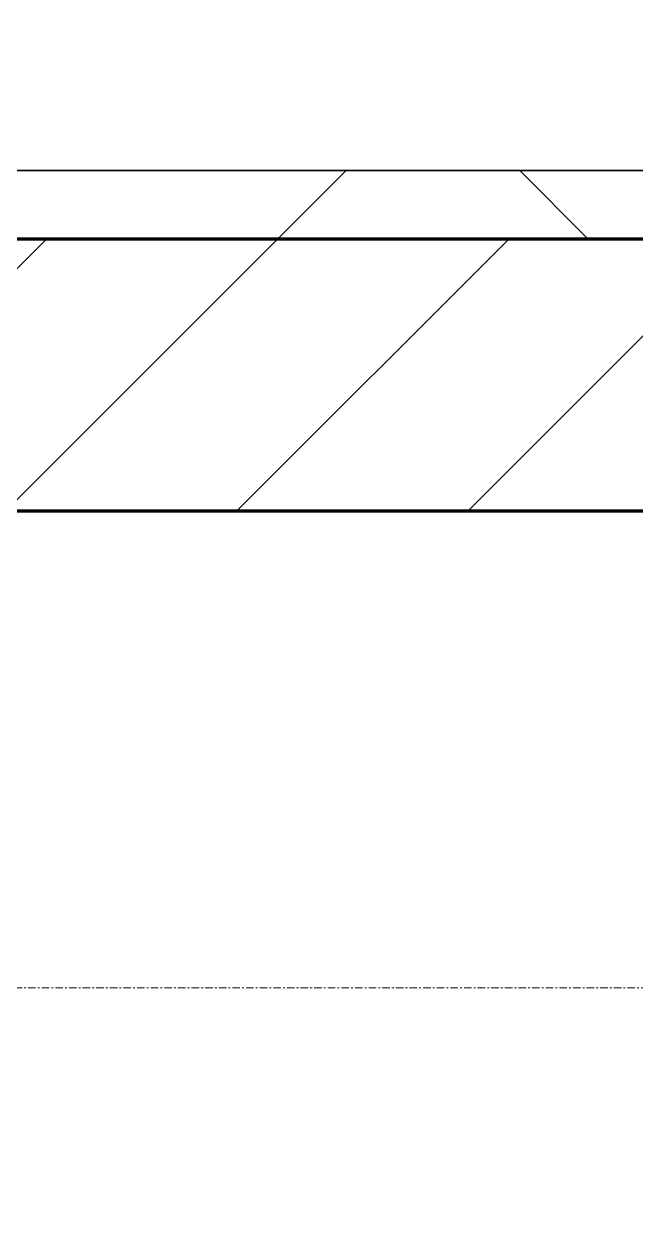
# Model space of a CAD drawing. Header units: millimetres. Extents: x -678720 to -601931, y -306 to 39239.
# Drawn here: x -664697 to -664248, y 3398 to 4287 of the extents above; entities that cross this region are included whole.
import ezdxf
from ezdxf.xclip import XClip

# ---------------------------------------------------------------- set-up
doc = ezdxf.new("R2010")
doc.units = ezdxf.units.MM
doc.header["$XCLIPFRAME"] = 0
doc.linetypes.add('DPA_Grid _ Level 100', pattern=[10, 5.5, -1.6, 1.3, -1.6])
for name, color, linetype, lineweight in [('A-GLAZ-CURT', 2, 'Continuous', 9), ('A-WALL', 5, 'Continuous', 35), ('A-WALL-FNSH', 2, 'Continuous', 35), ('A-WALL-PATT', 1, 'Continuous', 35), ('S-GRID', 251, 'Continuous', 9)]:
    doc.layers.add(name, color=color, linetype=linetype, lineweight=lineweight)
doc.layers.add('A11_ALU.SOLID SHEET', color=2, linetype='Continuous')

# ---------------------------------------------------------------- blocks, each defined once
blk = doc.blocks.new('PPLS-PP19_Custom Tile Pattern - Custom Tile Pattern-V110-4234-01 ENLARGED MULTI-PURPOSE LEVEL - REFLECTED CEILING PLAN - SHEET 5')
at = {"layer": 'A-GLAZ-CURT'}
for p, q in [((-300, 0), (300, 0)), ((300, 0), (-300, 0)), ((195.99, 0), (213.31, 0)), ((213.31, 0), (195.99, 0)), ((230.06, 0), (300, 0)), ((-300, -50), (300, -50)), ((300, -50), (-300, -50))]:
    blk.add_line(p, q, dxfattribs=at)
for points, knots in [([(94.4, 0), (94.4, 0), (94.64, 0), (99.11, 0), (108.97, 0), (120.79, 0), (139.94, 0), (163.31, 0), (185.23, 0), (193.62, 0), (194.69, 0), (194.79, 0)], [-2348.345796, -2348.345796, -2348.345796, -2348.345796, -2310.419338, -2233.599744, -2052.234781, -1843.028543, -1530.39897, -1095.004608, -529.74427, -295.064701, -265.121568, -265.121568, -265.121568, -265.121568]), ([(193.8, 0), (193.33, 0), (190.11, 0), (183.13, 0), (171, 0), (161.95, 0), (161.28, 0), (158.35, 0), (157.85, 0), (157.77, 0)], [-11665.349007, -11665.349007, -11665.349007, -11665.349007, -11565.880756, -11105.624034, -10839.086983, -10768.332124, -10666.779182, -10580.760289, -10550.278881, -10550.278881, -10550.278881, -10550.278881]), ([(300, 0), (286.53, 0), (254.22, 0), (207.11, 0), (177.41, 0), (159.34, 0), (158.33, 0), (158.3, 0)], [-285.253232, -285.253232, -285.253232, -285.253232, -244.693688, -187.987675, -143.776725, -129.632772, -123.352749, -123.352749, -123.352749, -123.352749]), ([(159.07, 0), (159.13, 0), (160.84, 0), (165.21, 0), (174.15, 0), (185.98, 0), (208.82, 0), (219.42, 0), (230.06, 0)], [-115.643202, -115.643202, -115.643202, -115.643202, -114.681583, -87.660824, -65.295536, -41.623857, -24.459831, 0, 0, 0, 0]), ([(247.1, 0), (246.76, 0), (245.04, 0), (238.34, 0), (226.56, 0), (221.1, 0), (200.27, 0), (182.99, 0), (174.27, 0), (169.67, 0), (168.99, 0)], [-9649.085549, -9649.085549, -9649.085549, -9649.085549, -9581.591397, -9406.094246, -9221.510254, -9016.44624, -8717.832359, -8253.978395, -8152.463617, -8069.855175, -8069.855175, -8069.855175, -8069.855175]), ([(215.22, 0), (214.62, 0), (210.55, 0), (203.98, 0), (187.54, 0), (175.3, 0), (169.49, 0)], [-203.825446, -203.825446, -203.825446, -203.825446, -198.527383, -184.406837, -162.427601, -142.916156, -142.916156, -142.916156, -142.916156]), ([(171.51, 0), (176.48, 0), (193.23, 0), (201.73, 0), (208.81, 0), (213.9, 0), (241.96, 0), (266.73, 0), (281.71, 0), (291.71, 0), (296.52, 0), (297.86, 0), (298.09, 0)], [-7971.819559, -7971.819559, -7971.819559, -7971.819559, -7784.112253, -7606.717214, -7289.299508, -7042.621073, -6582.165592, -6068.460911, -5766.029927, -5566.724884, -5280.360606, -5199.253518, -5199.253518, -5199.253518, -5199.253518]), ([(172.07, 0), (177.66, 0), (187.87, 0), (201.08, 0), (207.47, 0), (213.96, 0), (215.11, 0)], [-255.364076, -255.364076, -255.364076, -255.364076, -237.955587, -223.92608, -215.862851, -208.75215, -208.75215, -208.75215, -208.75215]), ([(300, 0), (288.22, 0), (262, 0), (230.43, 0), (219.94, 0), (219.02, 0)], [-12528.858583, -12528.858583, -12528.858583, -12528.858583, -11905.454923, -11162.864862, -10856.732305, -10856.732305, -10856.732305, -10856.732305]), ([(219.9, 0), (220.86, 0), (227.84, 0), (242.06, 0), (246.54, 0), (246.96, 0)], [-10670.940496, -10670.940496, -10670.940496, -10670.940496, -10511.382485, -9925.173265, -9834.877357, -9834.877357, -9834.877357, -9834.877357]), ([(284.76, 0), (284.76, 0), (285.09, 0), (287.47, 0), (293.59, 0), (297.76, 0), (300, 0)], [-4110.630118, -4110.630118, -4110.630118, -4110.630118, -4053.389046, -3959.664717, -3862.421465, -3746.95702, -3746.95702, -3746.95702, -3746.95702]), ([(297.38, 0), (295.84, 0), (291.62, 0), (285.38, 0), (284.87, 0)], [-4803.172655, -4803.172655, -4803.172655, -4803.172655, -4358.271401, -4143.037883, -4143.037883, -4143.037883, -4143.037883])]:
    blk.add_open_spline(points, degree=3, knots=knots, dxfattribs=at)
blk.add_open_spline([(195.11, 0), (194.91, 0), (194.44, 0), (193.8, 0)], degree=3, dxfattribs=at)
blk = doc.blocks.new('PPLS-PP19_Custom Tile Pattern - Custom Tile Pattern-V111-4234-01 ENLARGED MULTI-PURPOSE LEVEL - REFLECTED CEILING PLAN - SHEET 5')
at = {"layer": 'A-GLAZ-CURT'}
for p, q in [((-300, 0), (300, 0)), ((300, 0), (-300, 0)), ((-293.07, 0), (-275.75, 0)), ((-275.75, 0), (-293.07, 0)), ((-222.32, 0), (-205, 0)), ((-205, 0), (-222.32, 0)), ((-300, -50), (300, -50)), ((300, -50), (-300, -50))]:
    blk.add_line(p, q, dxfattribs=at)
at = {"layer": 'A-GLAZ-CURT', "flags": 128}
for points in [[(-300, 0), (-291.56, 0), (-283.3, 0), (-275.2, 0), (-267.26, 0), (-259.45, 0), (-251.77, 0), (-244.2, 0), (-236.74, 0), (-229.36, 0), (-222.06, 0), (-214.83, 0), (-207.71, 0), (-200.76, 0), (-194.02, 0), (-187.54, 0), (-181.38, 0), (-175.58, 0), (-170.25, 0), (-165.64, 0), (-162.01, 0), (-159.53, 0), (-157.46, 0), (-154.52, 0), (-149.42, 0), (-141.84, 0), (-132.81, 0), (-126.08, 0)], [(-185.84, 0), (-190.44, 0), (-196.37, 0), (-202.58, 0), (-209.04, 0), (-215.73, 0), (-222.63, 0), (-229.72, 0), (-236.97, 0), (-244.39, 0), (-251.96, 0), (-259.67, 0), (-267.51, 0), (-275.48, 0), (-283.55, 0), (-291.73, 0), (-300, 0)], [(-125.17, 0), (-128.55, 0), (-134.16, 0), (-140.03, 0), (-145.5, 0), (-150.63, 0), (-155.53, 0), (-160.27, 0), (-164.95, 0), (-169.65, 0), (-174.47, 0), (-179.49, 0), (-184.81, 0)]]:
    blk.add_lwpolyline(points, dxfattribs=at)
at = {"layer": 'A-GLAZ-CURT'}
for points, knots in [([(-300, 0), (-284.65, 0), (-236.57, 0), (-174.61, 0), (-134.85, 0), (-120.7, 0), (-119.93, 0)], [-5323.127839, -5323.127839, -5323.127839, -5323.127839, -4502.809032, -2700.551212, -1002.059161, -903.569973, -903.569973, -903.569973, -903.569973]), ([(-186.86, 0), (-195.62, 0), (-224.91, 0), (-262.56, 0), (-294.48, 0), (-300, 0)], [-15764.469164, -15764.469164, -15764.469164, -15764.469164, -15131.813646, -13729.592194, -13439.944408, -13439.944408, -13439.944408, -13439.944408]), ([(-186.76, 0), (-192.43, 0), (-210.29, 0), (-232.01, 0), (-255.22, 0), (-262.59, 0), (-264.9, 0), (-265.4, 0)], [-1726.685667, -1726.685667, -1726.685667, -1726.685667, -1400.429864, -858.079193, -543.655514, -208.940337, 0, 0, 0, 0]), ([(-258.6, 0), (-257.91, 0), (-254.26, 0), (-241.25, 0), (-225.99, 0), (-213.1, 0), (-200.2, 0), (-191.67, 0), (-186.07, 0), (-185.9, 0)], [-5722.54675, -5722.54675, -5722.54675, -5722.54675, -5657.471696, -5413.335975, -5017.494783, -4832.723979, -4666.091899, -4349.945572, -4339.918005, -4339.918005, -4339.918005, -4339.918005]), ([(-133.82, 0), (-135.51, 0), (-137.8, 0), (-149.31, 0), (-162.01, 0), (-177.91, 0), (-199.46, 0), (-216.65, 0), (-231.26, 0), (-233.46, 0), (-234, 0)], [-2731.647847, -2731.647847, -2731.647847, -2731.647847, -2418.507304, -2308.929706, -2113.765672, -1763.376603, -1422.553702, -978.033455, -846.069444, -682.911962, -682.911962, -682.911962, -682.911962]), ([(-233.49, 0), (-233.44, 0), (-232.38, 0), (-230.74, 0), (-225.3, 0), (-223.63, 0)], [-455.274641, -455.274641, -455.274641, -455.274641, -440.605512, -119.536984, 0, 0, 0, 0]), ([(-223.63, 0), (-219.39, 0), (-206.47, 0), (-193.97, 0), (-186.42, 0)], [-5463.295695, -5463.295695, -5463.295695, -5463.295695, -5161.076232, -4755.090697, -4755.090697, -4755.090697, -4755.090697]), ([(-185.87, 0), (-185.75, 0), (-180.54, 0), (-169.02, 0), (-152.12, 0), (-136.84, 0), (-127.33, 0), (-124.19, 0), (-123.43, 0), (-123.28, 0)], [-4745.121902, -4745.121902, -4745.121902, -4745.121902, -4739.070012, -4465.409639, -4149.119819, -3839.893365, -3647.167523, -3488.92562, -3439.852845, -3439.852845, -3439.852845, -3439.852845]), ([(-119.94, 0), (-124.72, 0), (-144.59, 0), (-167.27, 0), (-185.86, 0)], [-17586.428138, -17586.428138, -17586.428138, -17586.428138, -17136.203329, -15788.744149, -15788.744149, -15788.744149, -15788.744149]), ([(-185.86, 0), (-180.05, 0), (-171.49, 0), (-158.7, 0), (-157.22, 0)], [-4339.185304, -4339.185304, -4339.185304, -4339.185304, -4000.813434, -3840.635403, -3840.635403, -3840.635403, -3840.635403]), ([(-137.88, 0), (-140.56, 0), (-147.66, 0), (-147.69, 0), (-158.72, 0), (-174.02, 0), (-180.82, 0), (-185.64, 0), (-185.81, 0)], [-3187.727384, -3187.727384, -3187.727384, -3187.727384, -2919.378265, -2477.344047, -2237.412286, -2029.680487, -1755.085331, -1745.052972, -1745.052972, -1745.052972, -1745.052972]), ([(-152.35, 0), (-151.03, 0), (-147.71, 0), (-143.57, 0), (-138.62, 0)], [-3494.978217, -3494.978217, -3494.978217, -3494.978217, -3371.022232, -3227.460399, -3227.460399, -3227.460399, -3227.460399]), ([(-119.99, 0), (-122.53, 0), (-126.81, 0), (-136.96, 0), (-147.46, 0), (-150.03, 0), (-150.57, 0)], [-5906.515256, -5906.515256, -5906.515256, -5906.515256, -5700.061948, -5508.838257, -5298.784692, -5196.16478, -5196.16478, -5196.16478, -5196.16478]), ([(-150.34, 0), (-150.07, 0), (-147.75, 0), (-142.6, 0), (-129.79, 0), (-121.46, 0), (-119.97, 0)], [-4948.728362, -4948.728362, -4948.728362, -4948.728362, -4883.323924, -4440.880425, -4054.690705, -3972.739271, -3972.739271, -3972.739271, -3972.739271]), ([(-54.79, 0), (-62.66, 0), (-79.26, 0), (-110.94, 0), (-130.52, 0), (-147.74, 0), (-149.07, 0)], [-8020.893237, -8020.893237, -8020.893237, -8020.893237, -7508.296369, -7004.680444, -6449.282163, -6277.220794, -6277.220794, -6277.220794, -6277.220794]), ([(-148.23, 0), (-146.94, 0), (-140.15, 0), (-137.28, 0), (-133.93, 0), (-128.78, 0), (-126.5, 0)], [-6162.058746, -6162.058746, -6162.058746, -6162.058746, -6017.569127, -5560.701257, -5364.112219, -5231.017328, -5231.017328, -5231.017328, -5231.017328]), ([(-120.72, 0), (-122.73, 0), (-128.63, 0), (-139.03, 0), (-146.11, 0), (-146.95, 0)], [-1050.856125, -1050.856125, -1050.856125, -1050.856125, -945.742622, -741.901385, -489.130243, -489.130243, -489.130243, -489.130243]), ([(-146.69, 0), (-146.59, 0), (-145.49, 0), (-135.69, 0), (-128.29, 0), (-125.15, 0)], [-420.34245, -420.34245, -420.34245, -420.34245, -406.956646, -290.263673, 0, 0, 0, 0]), ([(-127.41, 0), (-131.63, 0), (-133.16, 0), (-134.09, 0), (-134.15, 0)], [-8540.990293, -8540.990293, -8540.990293, -8540.990293, -8266.114998, -8246.473386, -8246.473386, -8246.473386, -8246.473386]), ([(-134.15, 0), (-133.32, 0), (-130.61, 0), (-124.28, 0), (-120.17, 0)], [-7657.439573, -7657.439573, -7657.439573, -7657.439573, -7293.749979, -6921.147306, -6921.147306, -6921.147306, -6921.147306]), ([(-120.13, 0), (-120.14, 0), (-120.24, 0), (-121.3, 0), (-129.25, 0), (-133.82, 0)], [-2933.992132, -2933.992132, -2933.992132, -2933.992132, -2920.575025, -2840.280255, -2731.647847, -2731.647847, -2731.647847, -2731.647847]), ([(-113.43, 0), (-113.44, 0), (-113.96, 0), (-119.73, 0), (-125.43, 0), (-127.03, 0), (-127.41, 0)], [-328.499627, -328.499627, -328.499627, -328.499627, -282.672656, -98.539552, -24.539552, 0, 0, 0, 0]), ([(-125.15, 0), (-124.93, 0), (-123.61, 0), (-121.76, 0), (-119.98, 0)], [-3362.7396, -3362.7396, -3362.7396, -3362.7396, -3342.215224, -3233.996424, -3233.996424, -3233.996424, -3233.996424]), ([(-122.08, 0), (-122.01, 0), (-121.69, 0), (-121.2, 0), (-120.88, 0)], [-3136.336417, -3136.336417, -3136.336417, -3136.336417, -3110.304437, -3035.164275, -3035.164275, -3035.164275, -3035.164275]), ([(-119.96, 0), (-119.12, 0), (-111.26, 0), (-92.04, 0), (-74.02, 0), (-62.74, 0), (-60.36, 0), (-59.97, 0)], [-6914.637578, -6914.637578, -6914.637578, -6914.637578, -6839.55839, -6236.997189, -5713.340575, -5140.470607, -5006.787413, -5006.787413, -5006.787413, -5006.787413]), ([(-86.16, 0), (-91.37, 0), (-102.07, 0), (-114, 0), (-119.94, 0)], [-1681.3698, -1681.3698, -1681.3698, -1681.3698, -1374.161226, -1064.353791, -1064.353791, -1064.353791, -1064.353791]), ([(-119.65, 0), (-117.51, 0), (-106.47, 0), (-86.68, 0), (-64.27, 0), (-56.57, 0), (-54.16, 0)], [-5106.469297, -5106.469297, -5106.469297, -5106.469297, -4994.692869, -4542.524482, -4008.285538, -3736.440949, -3736.440949, -3736.440949, -3736.440949]), ([(-119.54, 0), (-116.22, 0), (-109.5, 0), (-99.5, 0), (-91.46, 0)], [-887.187973, -887.187973, -887.187973, -887.187973, -460.363443, 0, 0, 0, 0]), ([(-119.41, 0), (-116.92, 0), (-110.72, 0), (-98.9, 0), (-85.29, 0), (-71.67, 0), (-65.93, 0), (-65.07, 0)], [-3222.62545, -3222.62545, -3222.62545, -3222.62545, -3074.362186, -2902.289527, -2605.247022, -2322.099534, -2241.8264, -2241.8264, -2241.8264, -2241.8264]), ([(-72.93, 0), (-75.51, 0), (-88.21, 0), (-105.27, 0), (-119.35, 0)], [-19442.345229, -19442.345229, -19442.345229, -19442.345229, -18935.241197, -17604.717929, -17604.717929, -17604.717929, -17604.717929]), ([(-119.21, 0), (-116.17, 0), (-105.53, 0), (-90.42, 0), (-75.26, 0), (-68.41, 0), (-65.12, 0), (-63.63, 0)], [-3958.98269, -3958.98269, -3958.98269, -3958.98269, -3793.097032, -3402.597032, -3144.956779, -3050.982048, -2969.237017, -2969.237017, -2969.237017, -2969.237017]), ([(-53.96, 0), (-56.19, 0), (-63.88, 0), (-81.23, 0), (-99.51, 0), (-114.02, 0), (-117.28, 0), (-118.78, 0)], [-1217.79149, -1217.79149, -1217.79149, -1217.79149, -1060.00838, -740.068933, -229.489605, -116.330425, 0, 0, 0, 0]), ([(-117.74, 0), (-117.19, 0), (-114.78, 0), (-113.43, 0), (-113.43, 0)], [-821.249067, -821.249067, -821.249067, -821.249067, -394.672656, -330.879064, -330.879064, -330.879064, -330.879064]), ([(-36.62, 0), (-36.62, 0), (-40.35, 0), (-44.32, 0), (-58.97, 0), (-85.2, 0), (-107.61, 0), (-116.56, 0), (-117.56, 0)], [-4069.478503, -4069.478503, -4069.478503, -4069.478503, -3858.647035, -3538.256648, -2842.901703, -2193.204658, -1433.981041, -985.49888, -985.49888, -985.49888, -985.49888]), ([(-115.82, 0), (-114.96, 0), (-110.41, 0), (-96.78, 0), (-71.33, 0), (-42.53, 0), (-12.78, 0), (4.23, 0), (9.64, 0), (10.14, 0), (10.18, 0)], [-5724.064692, -5724.064692, -5724.064692, -5724.064692, -5430.283136, -5103.229623, -4799.173296, -4065.652676, -3589.737505, -3285.047089, -3066.359526, -3044.715262, -3044.715262, -3044.715262, -3044.715262]), ([(9.32, 0), (9.08, 0), (7.65, 0), (2.57, 0), (-12.23, 0), (-25.64, 0), (-40, 0), (-56.24, 0), (-75.59, 0), (-94, 0), (-112.01, 0), (-114.94, 0), (-115.63, 0)], [-2922.926651, -2922.926651, -2922.926651, -2922.926651, -2882.788014, -2720.818881, -2518.50168, -2125.455881, -1792.521578, -1466.981642, -1208.454564, -789.402658, -501.969187, -243.577221, -243.577221, -243.577221, -243.577221]), ([(-91.46, 0), (-90.09, 0), (-84.7, 0), (-77.43, 0), (-72.73, 0), (-72.64, 0), (-72.64, 0)], [-19832.387487, -19832.387487, -19832.387487, -19832.387487, -19753.885894, -19541.04734, -19478.625389, -19471.062469, -19471.062469, -19471.062469, -19471.062469]), ([(-63.96, 0), (-64.13, 0), (-72.5, 0), (-80.63, 0), (-86.16, 0)], [-2171.769325, -2171.769325, -2171.769325, -2171.769325, -2007.031671, -1681.3698, -1681.3698, -1681.3698, -1681.3698]), ([(-54.01, 0), (-55.45, 0), (-59.89, 0), (-71.66, 0), (-77.83, 0), (-82.66, 0), (-83.28, 0), (-83.28, 0)], [-2237.182529, -2237.182529, -2237.182529, -2237.182529, -2161.752162, -2006.592567, -1646.621388, -1424.436217, -1393.971743, -1393.971743, -1393.971743, -1393.971743]), ([(-83.28, 0), (-83.28, 0), (-82.91, 0), (-76.14, 0), (-62.97, 0), (-48.14, 0), (-36.49, 0), (-33.57, 0), (-29.94, 0), (-28.57, 0)], [-1393.4169, -1393.4169, -1393.4169, -1393.4169, -1353.722004, -1274.333717, -1073.56893, -651.549973, -296.515819, -83.513472, 0, 0, 0, 0]), ([(-66.39, 0), (-66.39, 0), (-63.63, 0), (-53.63, 0), (-34.42, 0), (-29.82, 0), (-29.19, 0)], [-2493.31794, -2493.31794, -2493.31794, -2493.31794, -2315.303971, -1809.437387, -963.711516, -666.19313, -666.19313, -666.19313, -666.19313]), ([(11.9, 0), (4.19, 0), (-18.14, 0), (-47.42, 0), (-65.77, 0), (-66.37, 0), (-66.38, 0)], [-4154.778162, -4154.778162, -4154.778162, -4154.778162, -3745.412743, -2981.410125, -2542.574734, -2498.224237, -2498.224237, -2498.224237, -2498.224237]), ([(-63.63, 0), (-61.49, 0), (-57.39, 0), (-55.94, 0), (-54.5, 0), (-54.36, 0)], [-2969.237017, -2969.237017, -2969.237017, -2969.237017, -2851.217951, -2734.127174, -2721.800599, -2721.800599, -2721.800599, -2721.800599]), ([(-58.83, 0), (-58.37, 0), (-57.29, 0), (-54.23, 0), (-46.33, 0), (-42.62, 0), (-41.76, 0)], [-4859.52896, -4859.52896, -4859.52896, -4859.52896, -4680.891996, -4469.85053, -4321.566175, -4270.495146, -4270.495146, -4270.495146, -4270.495146]), ([(-54.09, 0), (-51.19, 0), (-44.97, 0), (-40.79, 0), (-40.46, 0), (-40.44, 0)], [-2714.147676, -2714.147676, -2714.147676, -2714.147676, -2474.780881, -2410.990208, -2350.645972, -2350.645972, -2350.645972, -2350.645972]), ([(-54.02, 0), (-53.66, 0), (-52.05, 0), (-48.53, 0), (-30.79, 0), (-18.03, 0), (8.61, 0), (15.02, 0), (22.91, 0), (31, 0), (39.04, 0), (51.19, 0), (58.74, 0), (61.34, 0), (61.45, 0)], [-3731.068074, -3731.068074, -3731.068074, -3731.068074, -3689.699207, -3546.54457, -3315.260113, -2864.387349, -2439.246196, -2084.094819, -1956.422387, -1818.904206, -1645.594513, -1443.202566, -1228.752106, -1120.932285, -1120.932285, -1120.932285, -1120.932285]), ([(-26.75, 0), (-27.82, 0), (-36.18, 0), (-45.95, 0), (-53.47, 0), (-54.01, 0)], [-8718.362214, -8718.362214, -8718.362214, -8718.362214, -8532.293389, -8073.216054, -8037.832048, -8037.832048, -8037.832048, -8037.832048]), ([(-29.03, 0), (-33.97, 0), (-42.05, 0), (-50.09, 0), (-53.17, 0)], [-2680.714891, -2680.714891, -2680.714891, -2680.714891, -2413.671296, -2251.800508, -2251.800508, -2251.800508, -2251.800508]), ([(-36.33, 0), (-36.43, 0), (-37.27, 0), (-45.02, 0), (-45.87, 0), (-50.85, 0), (-53.14, 0)], [-1855.773136, -1855.773136, -1855.773136, -1855.773136, -1810.870157, -1672.078046, -1405.135169, -1237.182091, -1237.182091, -1237.182091, -1237.182091]), ([(-51.83, 0), (-51.83, 0), (-51.78, 0), (-47.4, 0), (-46.01, 0), (-40.22, 0), (-36.78, 0)], [-632.814994, -632.814994, -632.814994, -632.814994, -627.965721, -508.377888, -260.442412, 0, 0, 0, 0]), ([(76.63, 0), (74.8, 0), (67.65, 0), (53.52, 0), (37, 0), (24.07, 0), (12.82, 0), (-2.9, 0), (-20.62, 0), (-32.81, 0), (-44.85, 0), (-51.43, 0), (-51.79, 0)], [-3095.572228, -3095.572228, -3095.572228, -3095.572228, -2950.589685, -2634.532728, -2313.748533, -2106.613311, -1925.670641, -1617.263037, -1290.787923, -1039.307308, -819.71621, -644.910881, -644.910881, -644.910881, -644.910881]), ([(-41.76, 0), (-39.9, 0), (-37.72, 0), (-36.92, 0), (-36.77, 0)], [-4270.495146, -4270.495146, -4270.495146, -4270.495146, -4161.040818, -4106.245333, -4106.245333, -4106.245333, -4106.245333]), ([(-36.78, 0), (-32.43, 0), (-19.22, 0), (8.83, 0), (43.36, 0), (70.92, 0), (82.12, 0), (83.66, 0)], [-6191.144455, -6191.144455, -6191.144455, -6191.144455, -5862.463379, -5340.621928, -4573.028122, -4094.177415, -3869.465285, -3869.465285, -3869.465285, -3869.465285]), ([(-36.29, 0), (-36.29, 0), (-34.66, 0), (-28.88, 0), (-26.95, 0), (-26.54, 0)], [-9150.272121, -9150.272121, -9150.272121, -9150.272121, -9057.163041, -8919.836787, -8834.607043, -8834.607043, -8834.607043, -8834.607043]), ([(30.82, 0), (29.27, 0), (20.14, 0), (3.54, 0), (-16.58, 0), (-34.76, 0), (-36.04, 0)], [-10462.034656, -10462.034656, -10462.034656, -10462.034656, -10363.088938, -9884.23066, -9424.652049, -9182.880979, -9182.880979, -9182.880979, -9182.880979]), ([(-33.34, 0), (-33.34, 0), (-32.93, 0), (-31.16, 0), (-30.52, 0)], [-2415.024266, -2415.024266, -2415.024266, -2415.024266, -2357.633367, -2323.618664, -2323.618664, -2323.618664, -2323.618664]), ([(70.61, 0), (66.16, 0), (55.8, 0), (39.61, 0), (24.74, 0), (2.64, 0), (-17.84, 0), (-30.57, 0), (-31.82, 0), (-32, 0)], [-4647.237329, -4647.237329, -4647.237329, -4647.237329, -4326.416877, -4098.545751, -3766.694881, -3333.063701, -2994.501669, -2698.150104, -2614.070998, -2614.070998, -2614.070998, -2614.070998]), ([(-30.76, 0), (-30.73, 0), (-29.99, 0), (-23.47, 0), (-15.75, 0), (-15.19, 0)], [-54176.191683, -54176.191683, -54176.191683, -54176.191683, -54157.274271, -53749.15266, -53717.791567, -53717.791567, -53717.791567, -53717.791567]), ([(-30.52, 0), (-27.11, 0), (-17.83, 0), (-1.32, 0), (9.05, 0), (11.9, 0)], [-2323.618664, -2323.618664, -2323.618664, -2323.618664, -2142.497158, -1716.209403, -1549.187581, -1549.187581, -1549.187581, -1549.187581]), ([(-13, 0), (-14.35, 0), (-17.68, 0), (-25.97, 0), (-29.52, 0), (-30.21, 0)], [-55207.591944, -55207.591944, -55207.591944, -55207.591944, -54789.006179, -54461.685999, -54290.791712, -54290.791712, -54290.791712, -54290.791712]), ([(8.33, 0), (8.19, 0), (7.18, 0), (0.32, 0), (-13.89, 0), (-24.92, 0), (-29.03, 0)], [-3574.286521, -3574.286521, -3574.286521, -3574.286521, -3526.962355, -3285.499107, -2903.012179, -2680.714891, -2680.714891, -2680.714891, -2680.714891]), ([(-28.98, 0), (-28.66, 0), (-27.39, 0), (-24.45, 0), (-22.56, 0)], [-166.548282, -166.548282, -166.548282, -166.548282, -102.06493, 0, 0, 0, 0]), ([(-28.57, 0), (-26.93, 0), (-20.29, 0), (-11.45, 0), (2.08, 0), (13.15, 0), (21.24, 0), (24.62, 0), (24.72, 0), (24.72, 0)], [-5361.429781, -5361.429781, -5361.429781, -5361.429781, -5261.36855, -5050.479954, -4785.90057, -4596.498881, -4445.288762, -4384.376941, -4376.041937, -4376.041937, -4376.041937, -4376.041937]), ([(-22.56, 0), (-20.27, 0), (-17.03, 0), (-11.36, 0), (-7.66, 0), (-6.6, 0), (-6.44, 0)], [-56468.192263, -56468.192263, -56468.192263, -56468.192263, -56344.022017, -56303.229861, -56166.290093, -56124.392176, -56124.392176, -56124.392176, -56124.392176]), ([(-15.19, 0), (-13.07, 0), (7.48, 0), (40.29, 0), (65.03, 0), (76.75, 0)], [-461.142613, -461.142613, -461.142613, -461.142613, -429.606584, -390.253598, -354.536918, -354.536918, -354.536918, -354.536918]), ([(-6.54, 0), (-6.73, 0), (-7.2, 0), (-7.6, 0), (-7.79, 0)], [-56009.792147, -56009.792147, -56009.792147, -56009.792147, -55949.290093, -55895.192118, -55895.192118, -55895.192118, -55895.192118]), ([(-2.63, 0), (-2.47, 0), (-1.22, 0), (4.92, 0), (15.97, 0), (22.54, 0), (24.49, 0)], [-226.825321, -226.825321, -226.825321, -226.825321, -220.269177, -206.416616, -198.214427, -187.717507, -187.717507, -187.717507, -187.717507]), ([(11.17, 0), (6.47, 0), (1.96, 0), (-1.67, 0), (-2.25, 0)], [-273.754698, -273.754698, -273.754698, -273.754698, -246.234814, -234.646884, -234.646884, -234.646884, -234.646884]), ([(24.69, 0), (24.54, 0), (20.99, 0), (16.69, 0), (13.11, 0), (11.84, 0)], [-4368.572414, -4368.572414, -4368.572414, -4368.572414, -4306.476363, -4080.000647, -3903.659261, -3903.659261, -3903.659261, -3903.659261]), ([(103.09, 0), (101.08, 0), (86.31, 0), (63.34, 0), (35.84, 0), (20.19, 0), (13.74, 0), (11.85, 0)], [-375.435014, -375.435014, -375.435014, -375.435014, -369.147452, -330.153101, -307.516438, -285.83788, -275.055219, -275.055219, -275.055219, -275.055219]), ([(11.91, 0), (17.75, 0), (25.21, 0), (37.44, 0), (45.92, 0), (57.76, 0), (64.47, 0), (72.74, 0), (75.22, 0), (76.03, 0), (76.21, 0)], [-1549.07911, -1549.07911, -1549.07911, -1549.07911, -1206.526904, -1089.329421, -901.315459, -753.071572, -495.328968, -421.953223, -334.951786, -290.452333, -290.452333, -290.452333, -290.452333]), ([(31.18, 0), (25.97, 0), (19.77, 0), (13.51, 0), (12.41, 0)], [-4496.803627, -4496.803627, -4496.803627, -4496.803627, -4222.080604, -4163.707062, -4163.707062, -4163.707062, -4163.707062]), ([(18.16, 0), (19.15, 0), (24.25, 0), (25.66, 0), (26.12, 0)], [-5700.113719, -5700.113719, -5700.113719, -5700.113719, -5554.232259, -5302.431367, -5302.431367, -5302.431367, -5302.431367]), ([(77.87, 0), (76.47, 0), (71.98, 0), (62.26, 0), (51.85, 0), (43.81, 0), (29.53, 0), (20.67, 0), (18.85, 0), (18.16, 0)], [-7018.658411, -7018.658411, -7018.658411, -7018.658411, -6924.452779, -6738.82075, -6548.303034, -6314.283804, -6135.05769, -5972.647715, -5832.674503, -5832.674503, -5832.674503, -5832.674503]), ([(27.44, 0), (27.9, 0), (29.54, 0), (38.07, 0), (53.39, 0), (69.71, 0), (76.64, 0), (77.9, 0)], [-5037.309798, -5037.309798, -5037.309798, -5037.309798, -4887.603822, -4705.298446, -4353.683244, -3960.84581, -3860.161725, -3860.161725, -3860.161725, -3860.161725]), ([(27.89, 0), (29.09, 0), (33.4, 0), (48.37, 0), (63.95, 0), (74.45, 0), (77.82, 0)], [-147.777612, -147.777612, -147.777612, -147.777612, -135.792042, -118.513713, -97.899267, -88.132587, -88.132587, -88.132587, -88.132587]), ([(53.18, 0), (53.06, 0), (52.22, 0), (44.99, 0), (36.46, 0), (30.82, 0)], [-622.740158, -622.740158, -622.740158, -622.740158, -566.066452, -360.610861, 0, 0, 0, 0]), ([(136.44, 0), (121.66, 0), (86.93, 0), (51.16, 0), (31.18, 0)], [-106.750556, -106.750556, -106.750556, -106.750556, -59.610984, 0, 0, 0, 0])]:
    blk.add_open_spline(points, degree=3, knots=knots, dxfattribs=at)
for points in [[(-126.5, 0), (-124.45, 0), (-122.23, 0), (-119.95, 0)], [(-39.84, 0), (-39.08, 0), (-38.11, 0), (-37.36, 0)], [(11.19, 0), (10.55, 0), (10.01, 0), (9.63, 0)], [(24.49, 0), (25.23, 0), (25.72, 0), (26.04, 0)]]:
    blk.add_open_spline(points, degree=3, dxfattribs=at)
blk = doc.blocks.new('*U321')
at = {"layer": 'A-GLAZ-CURT'}
for name, p in [('PPLS-PP19_Custom Tile Pattern - Custom Tile Pattern-V110-4234-01 ENLARGED MULTI-PURPOSE LEVEL - REFLECTED CEILING PLAN - SHEET 5', (-31865, -5100)), ('PPLS-PP19_Custom Tile Pattern - Custom Tile Pattern-V111-4234-01 ENLARGED MULTI-PURPOSE LEVEL - REFLECTED CEILING PLAN - SHEET 5', (-31265, -5100))]:
    blk.add_blockref(name, p, dxfattribs=at)
blk = doc.blocks.new('*U743')
blk.add_lwpolyline([(21173.36, -580), (28210, -580), (28210, -6849.96), (45954.15, -6849.96), (45954.15, 600), (82995.06, 600), (83086.47, 650), (90052, 650), (90392, 990), (103159.16, 990), (103159.16, 4990), (21173.36, 4990), (21173.36, 3485.45), (21203.36, 3485.45), (21203.36, 925.54), (21173.36, 925.54), (21173.36, -580)])

msp = doc.modelspace()

# ---------------------------------------------------------------- block references
at = {"layer": 'A11_ALU.SOLID SHEET'}
ref = msp.add_blockref('*U743', (-744682.37, 3579.02), dxfattribs=at)
XClip(ref).set_block_clipping_path([(69798.6834257276, -3885.5002684942), (120965.0023936313, 33679.9972602262)])

# ---------------------------------------------------------------- next in the draw order: hatches: boundary and pattern name
at = {"layer": 'A-WALL-PATT', "lineweight": 9}
h = msp.add_hatch(dxfattribs=at)
h.set_pattern_fill('FP_3', color=256, style=0, pattern_type=2)
h.set_pattern_definition([(45, (0, 0), (-212.13203, 212.13203), []), (135, (0, 0), (-212.13203, -212.13203), [])])
h.paths.add_polyline_path([(-661708.03, 4129.02), (-661758.03, 4179.02), (-674883.69, 4179.02), (-674883.69, 4129.02), (-662226.93, 4129.02)])
h = msp.add_hatch(dxfattribs=at)
h.set_pattern_fill('FP_2', color=256, style=0, pattern_type=2)
h.set_pattern_definition([(45, (0, 0), (-84.852814, 84.852814), [])])
h.paths.add_polyline_path([(-662226.93, 3929.02), (-661508.03, 3929.02), (-661708.03, 4129.02), (-674883.69, 4129.02), (-674883.69, 3929.02), (-663281.66, 3929.02)])

# ---------------------------------------------------------------- next in the draw order: linework, layer by layer
at = {"layer": 'A-WALL', "color": 7, "lineweight": 70}
for p, q in [((-674883.69, 4129.02), (-661708.03, 4129.02)), ((-661790.87, 3929.02), (-672727.37, 3929.02))]:
    msp.add_line(p, q, dxfattribs=at)
at = {"layer": 'A-WALL-FNSH', "color": 250}
for p, q in [((-674883.69, 4179.02), (-661758.03, 4179.02)), ((-661708.03, 4129.02), (-674883.69, 4129.02))]:
    msp.add_line(p, q, dxfattribs=at)
at = {"layer": 'S-GRID', "linetype": 'DPA_Grid _ Level 100'}
msp.add_line((-607379, 3579.02), (-677385.13, 3579.02), dxfattribs=at)

# ---------------------------------------------------------------- next in the draw order: block references
msp.add_blockref('*U321', (-633017.37, 9279.02))

doc.saveas('drawing.dxf')
